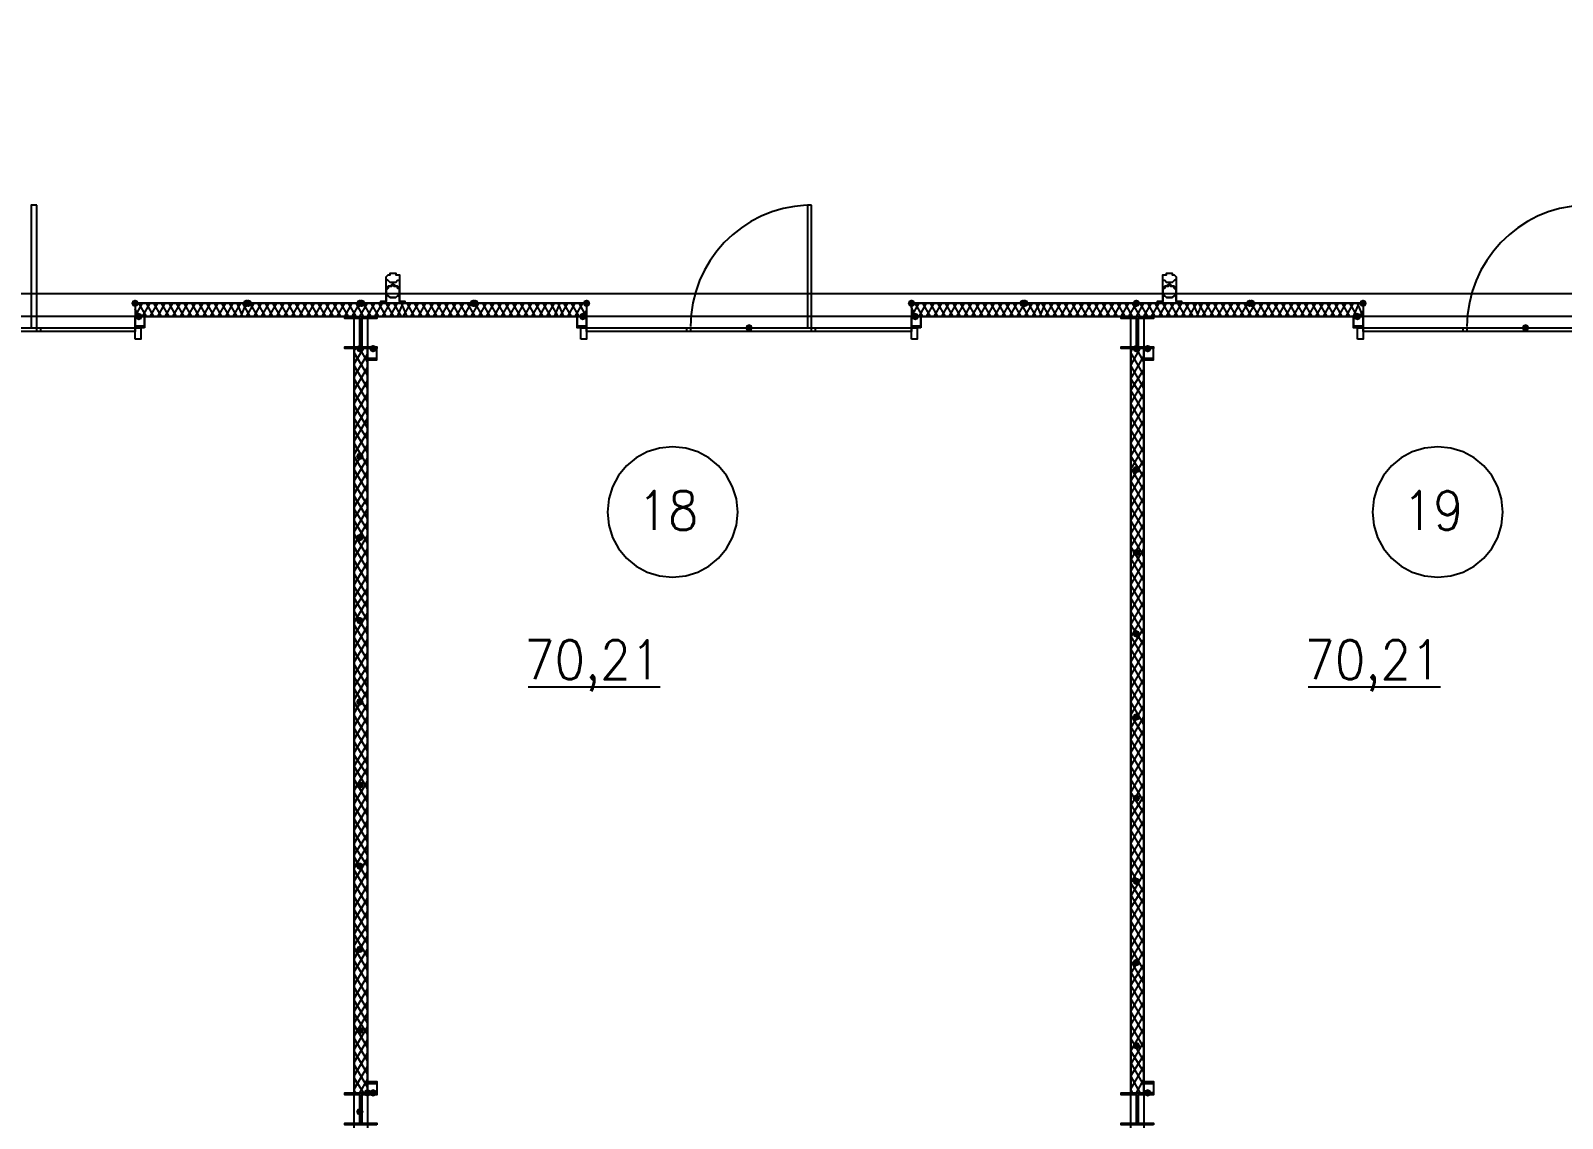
# Model space of a CAD drawing. Header units: millimetres. Extents: x 0 to 420, y 0 to 297.
# Drawn here: x 300.68 to 335, y 202.8 to 227.18 of the extents above; entities that cross this region are included whole.
import ezdxf

# ---------------------------------------------------------------- set-up
doc = ezdxf.new("R2010")
doc.units = ezdxf.units.MM
doc.layers.get('0').update_dxf_attribs({"linetype": 'CONTINUOUS'})
doc.styles.get("Standard").update_dxf_attribs({"font": 'STANDARD'})

msp = doc.modelspace()

# ---------------------------------------------------------------- hatches: boundary and pattern name
at = {"true_color": 0x0000fe}
for points in [[(303.106667, 221.064667), (303.081796, 221.004871), (303.022, 220.98), (302.962204, 221.004871), (302.937333, 221.064667), (302.962204, 221.124462), (303.022, 221.149333), (303.081796, 221.124463)], [(305.604333, 221.064667), (305.579462, 221.004871), (305.519667, 220.98), (305.459871, 221.004871), (305.435, 221.064667), (305.459871, 221.124462), (305.519667, 221.149333), (305.579462, 221.124463)], [(305.646667, 221.064667), (305.621796, 221.004871), (305.562, 220.98), (305.502204, 221.004871), (305.477333, 221.064667), (305.502204, 221.124462), (305.562, 221.149333), (305.621796, 221.124463)], [(308.144333, 221.064667), (308.119462, 221.004871), (308.059667, 220.98), (307.999871, 221.004871), (307.975, 221.064667), (307.999871, 221.124462), (308.059667, 221.149333), (308.119462, 221.124463)], [(308.144333, 221.064667), (308.119462, 221.004871), (308.059667, 220.98), (307.999871, 221.004871), (307.975, 221.064667), (307.999871, 221.124462), (308.059667, 221.149333), (308.119462, 221.124463)], [(308.186667, 221.064667), (308.161796, 221.004871), (308.102, 220.98), (308.042204, 221.004871), (308.017333, 221.064667), (308.042204, 221.124462), (308.102, 221.149333), (308.161796, 221.124463)], [(308.186667, 221.064667), (308.161796, 221.004871), (308.102, 220.98), (308.042204, 221.004871), (308.017333, 221.064667), (308.042204, 221.124462), (308.102, 221.149333), (308.161796, 221.124463)], [(310.684333, 221.064667), (310.659462, 221.004871), (310.599667, 220.98), (310.539871, 221.004871), (310.515, 221.064667), (310.539871, 221.124462), (310.599667, 221.149333), (310.659462, 221.124463)], [(310.726667, 221.064667), (310.701796, 221.004871), (310.642, 220.98), (310.582204, 221.004871), (310.557333, 221.064667), (310.582204, 221.124462), (310.642, 221.149333), (310.701796, 221.124463)], [(313.224333, 221.064667), (313.199462, 221.004871), (313.139667, 220.98), (313.079871, 221.004871), (313.055, 221.064667), (313.079871, 221.124462), (313.139667, 221.149333), (313.199462, 221.124463)], [(320.505667, 221.064667), (320.480796, 221.004871), (320.421, 220.98), (320.361204, 221.004871), (320.336333, 221.064667), (320.361204, 221.124462), (320.421, 221.149333), (320.480796, 221.124463)], [(323.003333, 221.064667), (322.978462, 221.004871), (322.918667, 220.98), (322.858871, 221.004871), (322.834, 221.064667), (322.858871, 221.124462), (322.918667, 221.149333), (322.978462, 221.124463)], [(323.045667, 221.064667), (323.020796, 221.004871), (322.961, 220.98), (322.901204, 221.004871), (322.876333, 221.064667), (322.901204, 221.124462), (322.961, 221.149333), (323.020796, 221.124463)], [(325.543333, 221.064667), (325.518462, 221.004871), (325.458667, 220.98), (325.398871, 221.004871), (325.374, 221.064667), (325.398871, 221.124462), (325.458667, 221.149333), (325.518462, 221.124463)], [(325.543333, 221.064667), (325.518462, 221.004871), (325.458667, 220.98), (325.398871, 221.004871), (325.374, 221.064667), (325.398871, 221.124462), (325.458667, 221.149333), (325.518462, 221.124463)], [(325.543333, 221.064667), (325.518462, 221.004871), (325.458667, 220.98), (325.398871, 221.004871), (325.374, 221.064667), (325.398871, 221.124462), (325.458667, 221.149333), (325.518462, 221.124463)], [(325.543333, 221.064667), (325.518462, 221.004871), (325.458667, 220.98), (325.398871, 221.004871), (325.374, 221.064667), (325.398871, 221.124462), (325.458667, 221.149333), (325.518462, 221.124463)], [(328.083333, 221.064667), (328.058463, 221.004871), (327.998667, 220.98), (327.938871, 221.004871), (327.914, 221.064667), (327.938871, 221.124462), (327.998667, 221.149333), (328.058462, 221.124463)], [(328.125667, 221.064667), (328.100796, 221.004871), (328.041, 220.98), (327.981204, 221.004871), (327.956333, 221.064667), (327.981204, 221.124462), (328.041, 221.149333), (328.100796, 221.124463)], [(330.623333, 221.064667), (330.598462, 221.004871), (330.538667, 220.98), (330.478871, 221.004871), (330.454, 221.064667), (330.478871, 221.124462), (330.538667, 221.149333), (330.598462, 221.124463)]]:
    msp.add_hatch(color=0, dxfattribs=at).paths.add_polyline_path(points, flags=0)
at = {"true_color": 0x000007}
h = msp.add_hatch(color=0, dxfattribs=at)
h.paths.add_polyline_path([(303.022, 221.064667), (308.059667, 221.064667)], flags=0)
h.paths.add_polyline_path([(308.059667, 221.064667), (303.022, 221.064667)], flags=0)
h = msp.add_hatch(color=0, dxfattribs=at)
h.paths.add_polyline_path([(308.102, 221.064667), (313.139667, 221.064667)], flags=0)
h.paths.add_polyline_path([(313.139667, 221.064667), (308.102, 221.064667)], flags=0)
h = msp.add_hatch(color=0, dxfattribs=at)
h.paths.add_polyline_path([(320.421, 221.064667), (325.458667, 221.064667)], flags=0)
h.paths.add_polyline_path([(325.458667, 221.064667), (320.421, 221.064667)], flags=0)
h = msp.add_hatch(color=0, dxfattribs=at)
h.paths.add_polyline_path([(325.458667, 221.064667), (330.538667, 221.064667)], flags=0)
h.paths.add_polyline_path([(330.538667, 221.064667), (325.458667, 221.064667)], flags=0)
for points in [[(303.191333, 220.768333), (303.166462, 220.708537), (303.106667, 220.683667), (303.046871, 220.708537), (303.022, 220.768333), (303.046871, 220.828129), (303.106667, 220.853), (303.166462, 220.828129)], [(313.139667, 220.768333), (313.114796, 220.708537), (313.055, 220.683667), (312.995204, 220.708537), (312.970333, 220.768333), (312.995204, 220.828129), (313.055, 220.853), (313.114796, 220.828129)], [(320.590333, 220.768333), (320.565462, 220.708537), (320.505667, 220.683667), (320.445871, 220.708537), (320.421, 220.768333), (320.445871, 220.828129), (320.505667, 220.853), (320.565462, 220.828129)], [(330.496333, 220.768333), (330.471462, 220.708537), (330.411667, 220.683667), (330.351871, 220.708537), (330.327, 220.768333), (330.351871, 220.828129), (330.411667, 220.853), (330.471462, 220.828129)], [(316.865, 220.514333), (316.840129, 220.454537), (316.780333, 220.429667), (316.720537, 220.454537), (316.695667, 220.514333), (316.720537, 220.574129), (316.780333, 220.599), (316.840129, 220.574129)], [(316.865, 220.514333), (316.840129, 220.454537), (316.780333, 220.429667), (316.720537, 220.454537), (316.695667, 220.514333), (316.720537, 220.574129), (316.780333, 220.599), (316.840129, 220.574129)], [(334.264, 220.514333), (334.239129, 220.454537), (334.179333, 220.429667), (334.119537, 220.454537), (334.094667, 220.514333), (334.119537, 220.574129), (334.179333, 220.599), (334.239129, 220.574129)], [(334.264, 220.514333), (334.239129, 220.454537), (334.179333, 220.429667), (334.119537, 220.454537), (334.094667, 220.514333), (334.119537, 220.574129), (334.179333, 220.599), (334.239129, 220.574129)], [(308.144333, 220.048667), (308.119462, 219.988871), (308.059667, 219.964), (307.999871, 219.988871), (307.975, 220.048667), (307.999871, 220.108462), (308.059667, 220.133333), (308.119462, 220.108463)], [(308.440667, 220.048667), (308.415796, 219.988871), (308.356, 219.964), (308.296204, 219.988871), (308.271333, 220.048667), (308.296204, 220.108462), (308.356, 220.133333), (308.415796, 220.108463)], [(325.543333, 220.048667), (325.518462, 219.988871), (325.458667, 219.964), (325.398871, 219.988871), (325.374, 220.048667), (325.398871, 220.108462), (325.458667, 220.133333), (325.518462, 220.108463)], [(325.797333, 220.048667), (325.772462, 219.988871), (325.712667, 219.964), (325.652871, 219.988871), (325.628, 220.048667), (325.652871, 220.108462), (325.712667, 220.133333), (325.772462, 220.108463)], [(308.144333, 217.635667), (308.119462, 217.575871), (308.059667, 217.551), (307.999871, 217.575871), (307.975, 217.635667), (307.999871, 217.695462), (308.059667, 217.720333), (308.119462, 217.695463)], [(325.543333, 217.339333), (325.518462, 217.279538), (325.458667, 217.254667), (325.398871, 217.279538), (325.374, 217.339333), (325.398871, 217.399129), (325.458667, 217.424), (325.518462, 217.399129)], [(308.144333, 215.815333), (308.119462, 215.755537), (308.059667, 215.730667), (307.999871, 215.755537), (307.975, 215.815333), (307.999871, 215.875129), (308.059667, 215.9), (308.119462, 215.875129)], [(325.543333, 215.476667), (325.518462, 215.416871), (325.458667, 215.392), (325.398871, 215.416871), (325.374, 215.476667), (325.398871, 215.536462), (325.458667, 215.561333), (325.518462, 215.536463)], [(308.144333, 213.952667), (308.119462, 213.892871), (308.059667, 213.868), (307.999871, 213.892871), (307.975, 213.952667), (307.999871, 214.012462), (308.059667, 214.037333), (308.119462, 214.012463)], [(325.543333, 213.656333), (325.518462, 213.596537), (325.458667, 213.571667), (325.398871, 213.596537), (325.374, 213.656333), (325.398871, 213.716129), (325.458667, 213.741), (325.518462, 213.716129)], [(308.144333, 212.132333), (308.119462, 212.072537), (308.059667, 212.047667), (307.999871, 212.072537), (307.975, 212.132333), (307.999871, 212.192129), (308.059667, 212.217), (308.119462, 212.192129)], [(325.543333, 211.793667), (325.518462, 211.733871), (325.458667, 211.709), (325.398871, 211.733871), (325.374, 211.793667), (325.398871, 211.853462), (325.458667, 211.878333), (325.518462, 211.853463)], [(308.144333, 210.269667), (308.119462, 210.209871), (308.059667, 210.185), (307.999871, 210.209871), (307.975, 210.269667), (307.999871, 210.329462), (308.059667, 210.354333), (308.119462, 210.329463)], [(325.543333, 209.973333), (325.518462, 209.913537), (325.458667, 209.888667), (325.398871, 209.913537), (325.374, 209.973333), (325.398871, 210.033129), (325.458667, 210.058), (325.518462, 210.033129)], [(308.144333, 208.449333), (308.119462, 208.389537), (308.059667, 208.364667), (307.999871, 208.389537), (307.975, 208.449333), (307.999871, 208.509129), (308.059667, 208.534), (308.119462, 208.509129)], [(325.543333, 208.110667), (325.518462, 208.050871), (325.458667, 208.026), (325.398871, 208.050871), (325.374, 208.110667), (325.398871, 208.170462), (325.458667, 208.195333), (325.518462, 208.170463)], [(308.144333, 206.586667), (308.119462, 206.526871), (308.059667, 206.502), (307.999871, 206.526871), (307.975, 206.586667), (307.999871, 206.646462), (308.059667, 206.671333), (308.119462, 206.646463)], [(325.543333, 206.290333), (325.518462, 206.230537), (325.458667, 206.205667), (325.398871, 206.230537), (325.374, 206.290333), (325.398871, 206.350129), (325.458667, 206.375), (325.518462, 206.350129)], [(308.144333, 204.766333), (308.119462, 204.706537), (308.059667, 204.681667), (307.999871, 204.706537), (307.975, 204.766333), (307.999871, 204.826129), (308.059667, 204.851), (308.119462, 204.826129)], [(325.543333, 204.427667), (325.518462, 204.367871), (325.458667, 204.343), (325.398871, 204.367871), (325.374, 204.427667), (325.398871, 204.487462), (325.458667, 204.512333), (325.518462, 204.487463)], [(308.313667, 203.369333), (308.288796, 203.309537), (308.229, 203.284667), (308.169204, 203.309537), (308.144333, 203.369333), (308.169204, 203.429129), (308.229, 203.454), (308.288796, 203.429129)], [(308.440667, 203.369333), (308.415796, 203.309537), (308.356, 203.284667), (308.296204, 203.309537), (308.271333, 203.369333), (308.296204, 203.429129), (308.356, 203.454), (308.415796, 203.429129)], [(325.797333, 203.369333), (325.772462, 203.309537), (325.712667, 203.284667), (325.652871, 203.309537), (325.628, 203.369333), (325.652871, 203.429129), (325.712667, 203.454), (325.772462, 203.429129)], [(308.144333, 202.946), (308.119462, 202.886204), (308.059667, 202.861333), (307.999871, 202.886204), (307.975, 202.946), (307.999871, 203.005796), (308.059667, 203.030667), (308.119462, 203.005796)]]:
    msp.add_hatch(color=0, dxfattribs=at).paths.add_polyline_path(points, flags=0)

# ---------------------------------------------------------------- linework, layer by layer
at = {"color": 0, "true_color": 0x000007}
for points in [[(116.416667, 229.912333), (377.994333, 229.912333), (377.994333, 221.276333), (116.416667, 221.276333)], [(300.820667, 223.266), (300.693667, 223.266), (300.693667, 220.514333), (300.820667, 220.514333)], [(318.177333, 223.266), (318.092667, 223.266), (318.092667, 220.514333), (318.177333, 220.514333)], [(308.652333, 221.615), (308.652333, 221.657333), (308.694667, 221.699667), (308.737, 221.699667), (308.737, 221.742), (308.779333, 221.742), (308.821667, 221.742), (308.864, 221.742), (308.864, 221.699667), (308.906333, 221.699667), (308.948667, 221.699667), (308.948667, 221.657333), (308.948667, 221.615), (308.948667, 221.572667), (308.906333, 221.572667), (308.864, 221.530333), (308.821667, 221.530333), (308.779333, 221.530333), (308.737, 221.530333), (308.694667, 221.572667)], [(326.051333, 221.615), (326.051333, 221.657333), (326.051333, 221.699667), (326.093667, 221.699667), (326.136, 221.699667), (326.136, 221.742), (326.178333, 221.742), (326.220667, 221.742), (326.263, 221.742), (326.263, 221.699667), (326.305333, 221.699667), (326.347667, 221.657333), (326.347667, 221.615), (326.305333, 221.572667), (326.263, 221.530333), (326.220667, 221.530333), (326.178333, 221.530333), (326.136, 221.530333), (326.093667, 221.572667), (326.051333, 221.572667)], [(308.525333, 221.107), (308.652333, 221.107), (308.652333, 221.318667), (308.652333, 221.361), (308.652333, 221.403333), (308.694667, 221.403333), (308.694667, 221.445667), (308.737, 221.445667), (308.779333, 221.488), (308.821667, 221.488), (308.864, 221.445667), (308.906333, 221.445667), (308.906333, 221.403333), (308.948667, 221.403333), (308.948667, 221.361), (308.948667, 221.318667), (308.948667, 221.107), (309.075667, 221.107), (308.948667, 221.107), (308.948667, 221.318667), (308.948667, 221.361), (308.948667, 221.403333), (308.906333, 221.403333), (308.906333, 221.445667), (308.864, 221.445667), (308.821667, 221.445667), (308.821667, 221.488), (308.779333, 221.488), (308.779333, 221.445667), (308.737, 221.445667), (308.694667, 221.445667), (308.694667, 221.403333), (308.652333, 221.361), (308.652333, 221.318667), (308.652333, 221.107), (308.525333, 221.107), (308.652333, 221.107), (308.652333, 221.318667), (308.652333, 221.361), (308.652333, 221.403333), (308.694667, 221.403333), (308.694667, 221.445667), (308.737, 221.445667), (308.779333, 221.488), (308.821667, 221.488), (308.864, 221.445667), (308.906333, 221.445667), (308.906333, 221.403333), (308.948667, 221.403333), (308.948667, 221.361), (308.948667, 221.318667), (308.948667, 221.107), (309.075667, 221.107), (308.948667, 221.107), (308.948667, 221.318667), (308.948667, 221.361), (308.948667, 221.403333), (308.906333, 221.403333), (308.906333, 221.445667), (308.864, 221.445667), (308.821667, 221.445667), (308.821667, 221.488), (308.779333, 221.488), (308.779333, 221.445667), (308.737, 221.445667), (308.694667, 221.445667), (308.694667, 221.403333), (308.652333, 221.361), (308.652333, 221.318667), (308.652333, 221.107), (308.525333, 221.107), (308.652333, 221.107), (308.652333, 221.318667), (308.652333, 221.361), (308.694667, 221.403333), (308.694667, 221.445667), (308.737, 221.445667), (308.779333, 221.445667), (308.779333, 221.488), (308.821667, 221.488), (308.821667, 221.445667), (308.864, 221.445667), (308.906333, 221.445667), (308.906333, 221.403333), (308.948667, 221.403333), (308.948667, 221.361), (308.948667, 221.318667), (308.948667, 221.107), (309.075667, 221.107), (308.948667, 221.107), (308.948667, 221.318667), (308.948667, 221.361), (308.948667, 221.403333), (308.906333, 221.403333), (308.906333, 221.445667), (308.864, 221.445667), (308.821667, 221.488), (308.779333, 221.488), (308.737, 221.445667), (308.694667, 221.445667), (308.694667, 221.403333), (308.652333, 221.403333), (308.652333, 221.361), (308.652333, 221.318667), (308.652333, 221.107)], [(308.652333, 221.318667), (308.652333, 221.276333), (308.694667, 221.234), (308.737, 221.191667), (308.779333, 221.191667), (308.821667, 221.191667), (308.864, 221.191667), (308.906333, 221.234), (308.948667, 221.234), (308.948667, 221.276333), (308.948667, 221.318667), (308.948667, 221.361), (308.948667, 221.403333), (308.906333, 221.403333), (308.906333, 221.445667), (308.864, 221.445667), (308.821667, 221.445667), (308.821667, 221.488), (308.779333, 221.488), (308.779333, 221.445667), (308.737, 221.445667), (308.694667, 221.445667), (308.694667, 221.403333), (308.652333, 221.361), (308.652333, 221.318667), (308.652333, 221.361), (308.694667, 221.403333), (308.694667, 221.445667), (308.737, 221.445667), (308.779333, 221.445667), (308.779333, 221.488), (308.821667, 221.488), (308.821667, 221.445667), (308.864, 221.445667), (308.906333, 221.445667), (308.906333, 221.403333), (308.948667, 221.403333), (308.948667, 221.361), (308.948667, 221.318667), (308.948667, 221.276333), (308.948667, 221.234), (308.906333, 221.234), (308.864, 221.191667), (308.821667, 221.191667), (308.779333, 221.191667), (308.737, 221.191667), (308.694667, 221.234), (308.652333, 221.276333)], [(308.948667, 221.318667), (308.948667, 221.276333), (308.948667, 221.234), (308.906333, 221.234), (308.864, 221.191667), (308.821667, 221.191667), (308.779333, 221.191667), (308.737, 221.191667), (308.694667, 221.234), (308.652333, 221.276333), (308.652333, 221.318667), (308.652333, 221.361), (308.694667, 221.403333), (308.694667, 221.445667), (308.737, 221.445667), (308.779333, 221.445667), (308.779333, 221.488), (308.821667, 221.488), (308.821667, 221.445667), (308.864, 221.445667), (308.906333, 221.445667), (308.906333, 221.403333), (308.948667, 221.403333), (308.948667, 221.361)], [(325.924333, 221.107), (326.051333, 221.107), (326.051333, 221.318667), (326.051333, 221.361), (326.051333, 221.403333), (326.093667, 221.403333), (326.093667, 221.445667), (326.136, 221.445667), (326.178333, 221.488), (326.220667, 221.488), (326.263, 221.445667), (326.305333, 221.445667), (326.305333, 221.403333), (326.347667, 221.403333), (326.347667, 221.361), (326.347667, 221.318667), (326.347667, 221.107), (326.474667, 221.107), (326.347667, 221.107), (326.347667, 221.318667), (326.347667, 221.361), (326.305333, 221.403333), (326.305333, 221.445667), (326.263, 221.445667), (326.220667, 221.445667), (326.220667, 221.488), (326.178333, 221.488), (326.178333, 221.445667), (326.136, 221.445667), (326.093667, 221.445667), (326.093667, 221.403333), (326.051333, 221.403333), (326.051333, 221.361), (326.051333, 221.318667), (326.051333, 221.107), (325.924333, 221.107), (326.051333, 221.107), (326.051333, 221.318667), (326.051333, 221.361), (326.051333, 221.403333), (326.093667, 221.403333), (326.093667, 221.445667), (326.136, 221.445667), (326.178333, 221.488), (326.220667, 221.488), (326.263, 221.445667), (326.305333, 221.445667), (326.305333, 221.403333), (326.347667, 221.403333), (326.347667, 221.361), (326.347667, 221.318667), (326.347667, 221.107), (326.474667, 221.107), (326.347667, 221.107), (326.347667, 221.318667), (326.347667, 221.361), (326.305333, 221.403333), (326.305333, 221.445667), (326.263, 221.445667), (326.220667, 221.445667), (326.220667, 221.488), (326.178333, 221.488), (326.178333, 221.445667), (326.136, 221.445667), (326.093667, 221.445667), (326.093667, 221.403333), (326.051333, 221.403333), (326.051333, 221.361), (326.051333, 221.318667), (326.051333, 221.107), (325.924333, 221.107), (326.051333, 221.107), (326.051333, 221.318667), (326.051333, 221.361), (326.051333, 221.403333), (326.093667, 221.403333), (326.093667, 221.445667), (326.136, 221.445667), (326.178333, 221.445667), (326.178333, 221.488), (326.220667, 221.488), (326.220667, 221.445667), (326.263, 221.445667), (326.305333, 221.445667), (326.305333, 221.403333), (326.347667, 221.361), (326.347667, 221.318667), (326.347667, 221.107), (326.474667, 221.107), (326.347667, 221.107), (326.347667, 221.318667), (326.347667, 221.361), (326.347667, 221.403333), (326.305333, 221.403333), (326.305333, 221.445667), (326.263, 221.445667), (326.220667, 221.488), (326.178333, 221.488), (326.136, 221.445667), (326.093667, 221.445667), (326.093667, 221.403333), (326.051333, 221.403333), (326.051333, 221.361), (326.051333, 221.318667), (326.051333, 221.107)], [(326.051333, 221.318667), (326.051333, 221.276333), (326.051333, 221.234), (326.093667, 221.234), (326.136, 221.191667), (326.178333, 221.191667), (326.220667, 221.191667), (326.263, 221.191667), (326.305333, 221.234), (326.347667, 221.276333), (326.347667, 221.318667), (326.347667, 221.361), (326.305333, 221.403333), (326.305333, 221.445667), (326.263, 221.445667), (326.220667, 221.445667), (326.220667, 221.488), (326.178333, 221.488), (326.178333, 221.445667), (326.136, 221.445667), (326.093667, 221.445667), (326.093667, 221.403333), (326.051333, 221.403333), (326.051333, 221.361), (326.051333, 221.318667), (326.051333, 221.361), (326.051333, 221.403333), (326.093667, 221.403333), (326.093667, 221.445667), (326.136, 221.445667), (326.178333, 221.445667), (326.178333, 221.488), (326.220667, 221.488), (326.220667, 221.445667), (326.263, 221.445667), (326.305333, 221.445667), (326.305333, 221.403333), (326.347667, 221.361), (326.347667, 221.318667), (326.347667, 221.276333), (326.305333, 221.234), (326.263, 221.191667), (326.220667, 221.191667), (326.178333, 221.191667), (326.136, 221.191667), (326.093667, 221.234), (326.051333, 221.234), (326.051333, 221.276333)], [(326.347667, 221.318667), (326.347667, 221.276333), (326.305333, 221.234), (326.263, 221.191667), (326.220667, 221.191667), (326.178333, 221.191667), (326.136, 221.191667), (326.093667, 221.234), (326.051333, 221.234), (326.051333, 221.276333), (326.051333, 221.318667), (326.051333, 221.361), (326.051333, 221.403333), (326.093667, 221.403333), (326.093667, 221.445667), (326.136, 221.445667), (326.178333, 221.445667), (326.178333, 221.488), (326.220667, 221.488), (326.220667, 221.445667), (326.263, 221.445667), (326.305333, 221.445667), (326.305333, 221.403333), (326.347667, 221.361)], [(104.309333, 103.589667), (390.101667, 103.589667), (390.101667, 221.276333), (104.309333, 221.276333)], [(303.022, 221.064667), (308.059667, 221.064667)], [(308.059667, 221.064667), (303.022, 221.064667)], [(303.022, 221.064667), (308.059667, 221.064667)], [(303.022, 221.064667), (308.059667, 221.064667)], [(308.102, 221.064667), (313.139667, 221.064667)], [(313.139667, 221.064667), (308.102, 221.064667)], [(313.139667, 221.064667), (308.102, 221.064667)], [(313.139667, 221.064667), (308.102, 221.064667)], [(320.421, 221.064667), (325.458667, 221.064667)], [(325.458667, 221.064667), (320.421, 221.064667)], [(320.421, 221.064667), (325.458667, 221.064667)], [(320.421, 221.064667), (325.458667, 221.064667)], [(325.458667, 221.064667), (330.538667, 221.064667)], [(330.538667, 221.064667), (325.458667, 221.064667)], [(330.538667, 221.064667), (325.458667, 221.064667)], [(330.538667, 221.064667), (325.458667, 221.064667)], [(290.83, 186.266667), (307.932667, 186.266667), (307.932667, 220.768333), (290.83, 220.768333)], [(303.233667, 220.514333), (303.022, 220.514333), (303.022, 220.768333), (303.233667, 220.768333)], [(303.233667, 220.556667), (303.233667, 220.768333), (303.022, 220.768333), (303.022, 220.556667)], [(308.440667, 220.048667), (307.721, 220.048667), (307.721, 220.091), (308.059667, 220.091), (308.059667, 220.726), (307.721, 220.726), (307.721, 220.768333), (308.440667, 220.768333), (308.440667, 220.726), (308.102, 220.726), (308.102, 220.091), (308.440667, 220.091)], [(308.229, 186.266667), (325.331667, 186.266667), (325.331667, 220.768333), (308.229, 220.768333)], [(313.139667, 220.514333), (312.928, 220.514333), (312.928, 220.768333), (313.139667, 220.768333)], [(313.139667, 220.556667), (313.139667, 220.768333), (312.928, 220.768333), (312.928, 220.556667)], [(320.632667, 220.514333), (320.421, 220.514333), (320.421, 220.768333), (320.632667, 220.768333)], [(320.632667, 220.556667), (320.632667, 220.768333), (320.421, 220.768333), (320.421, 220.556667)], [(325.839667, 220.048667), (325.12, 220.048667), (325.12, 220.091), (325.458667, 220.091), (325.458667, 220.726), (325.12, 220.726), (325.12, 220.768333), (325.839667, 220.768333), (325.839667, 220.726), (325.501, 220.726), (325.501, 220.091), (325.839667, 220.091)], [(342.730667, 186.266667), (342.730667, 220.768333), (325.628, 220.768333), (325.628, 186.266667)], [(330.538667, 220.514333), (330.327, 220.514333), (330.327, 220.768333), (330.538667, 220.768333)], [(330.538667, 220.556667), (330.538667, 220.768333), (330.327, 220.768333), (330.327, 220.556667)], [(295.740667, 220.514333), (303.022, 220.514333), (303.022, 220.429667), (295.740667, 220.429667)], [(300.820667, 220.514333), (300.905333, 220.514333), (300.905333, 220.429667), (300.820667, 220.429667)], [(303.022, 220.260333), (303.022, 220.514333), (303.149, 220.514333), (303.149, 220.260333)], [(313.012667, 220.260333), (313.012667, 220.514333), (313.139667, 220.514333), (313.139667, 220.260333)], [(313.139667, 220.514333), (320.421, 220.514333), (320.421, 220.429667), (313.139667, 220.429667)], [(315.383333, 220.514333), (315.468, 220.514333), (315.468, 220.429667), (315.383333, 220.429667)], [(318.177333, 220.514333), (318.262, 220.514333), (318.262, 220.429667), (318.177333, 220.429667)], [(320.421, 220.260333), (320.421, 220.514333), (320.548, 220.514333), (320.548, 220.260333)], [(330.411667, 220.260333), (330.411667, 220.514333), (330.538667, 220.514333), (330.538667, 220.260333)], [(330.538667, 220.514333), (337.777667, 220.514333), (337.777667, 220.429667), (330.538667, 220.429667)], [(332.782333, 220.514333), (332.867, 220.514333), (332.867, 220.429667), (332.782333, 220.429667)], [(308.229, 203.369333), (308.229, 220.048667), (307.932667, 220.048667), (307.932667, 203.369333)], [(308.440667, 220.048667), (308.229, 220.048667), (308.229, 219.837), (308.440667, 219.837), (308.440667, 220.048667), (308.229, 220.048667), (308.229, 219.794667), (308.440667, 219.794667)], [(325.628, 203.369333), (325.628, 220.048667), (325.331667, 220.048667), (325.331667, 203.369333)], [(325.839667, 220.048667), (325.628, 220.048667), (325.628, 219.837), (325.839667, 219.837), (325.839667, 220.048667), (325.628, 220.048667), (325.628, 219.794667), (325.839667, 219.794667)], [(308.440667, 203.369333), (308.229, 203.369333), (308.229, 203.581), (308.440667, 203.581), (308.440667, 203.369333), (308.229, 203.369333), (308.229, 203.623333), (308.440667, 203.623333)], [(325.839667, 203.369333), (325.628, 203.369333), (325.628, 203.581), (325.839667, 203.581), (325.839667, 203.369333), (325.628, 203.369333), (325.628, 203.623333), (325.839667, 203.623333)], [(308.440667, 202.649667), (307.721, 202.649667), (307.721, 202.692), (308.059667, 202.692), (308.059667, 203.327), (307.721, 203.327), (307.721, 203.369333), (308.440667, 203.369333), (308.440667, 203.327), (308.102, 203.327), (308.102, 202.692), (308.440667, 202.692)], [(325.839667, 202.649667), (325.12, 202.649667), (325.12, 202.692), (325.458667, 202.692), (325.458667, 203.327), (325.12, 203.327), (325.12, 203.369333), (325.839667, 203.369333), (325.839667, 203.327), (325.501, 203.327), (325.501, 202.692), (325.839667, 202.692)]]:
    msp.add_lwpolyline(points, close=True, dxfattribs=at)
for points in [[(318.07001, 223.262977), (317.801484, 223.237163), (317.541402, 223.186219), (317.290983, 223.111416), (317.05144, 223.014024), (316.823991, 222.895314), (316.609852, 222.756555), (316.410238, 222.599018), (316.226367, 222.423973), (316.059453, 222.23269), (315.910713, 222.026438), (315.781364, 221.806489), (315.672621, 221.574112), (315.5857, 221.330577), (315.521818, 221.077154), (315.482191, 220.815115), (315.468034, 220.545728)], [(335.46901, 223.262977), (335.200484, 223.237163), (334.940402, 223.186219), (334.689983, 223.111416), (334.45044, 223.014024), (334.222991, 222.895314), (334.008852, 222.756555), (333.809238, 222.599018), (333.625367, 222.423973), (333.458453, 222.23269), (333.309713, 222.026438), (333.180364, 221.806489), (333.071621, 221.574112), (332.9847, 221.330577), (332.920818, 221.077154), (332.881191, 220.815115), (332.867034, 220.545728)], [(308.652333, 221.318667), (308.652333, 221.615)], [(308.948667, 221.615), (308.948667, 221.318667)], [(326.051333, 221.318667), (326.051333, 221.615)], [(326.347667, 221.615), (326.347667, 221.318667)], [(303.022, 221.064667), (308.059667, 221.064667), (303.022, 221.064667), (308.059667, 221.064667)], [(303.022, 221.022333), (303.022, 221.064667)], [(303.022, 220.768333), (303.191333, 221.064667)], [(303.022, 221.064667), (303.022, 220.768333)], [(303.022, 221.064667), (303.022, 220.768333)], [(313.139667, 221.064667), (303.022, 221.064667)], [(303.276, 220.768333), (303.106667, 221.064667)], [(303.191333, 220.768333), (303.360667, 221.064667)], [(303.445333, 220.768333), (303.276, 221.064667)], [(303.360667, 220.768333), (303.53, 221.064667)], [(303.614667, 220.768333), (303.445333, 221.064667)], [(303.53, 220.768333), (303.699333, 221.064667)], [(303.784, 220.768333), (303.614667, 221.064667)], [(303.699333, 220.768333), (303.868667, 221.064667)], [(303.953333, 220.768333), (303.784, 221.064667)], [(303.868667, 220.768333), (304.038, 221.064667)], [(304.122667, 220.768333), (303.953333, 221.064667)], [(304.038, 220.768333), (304.207333, 221.064667)], [(304.292, 220.768333), (304.122667, 221.064667)], [(304.207333, 220.768333), (304.376667, 221.064667)], [(304.461333, 220.768333), (304.292, 221.064667)], [(304.376667, 220.768333), (304.546, 221.064667)], [(304.630667, 220.768333), (304.461333, 221.064667)], [(304.546, 220.768333), (304.715333, 221.064667)], [(304.8, 220.768333), (304.630667, 221.064667)], [(304.715333, 220.768333), (304.884667, 221.064667)], [(304.969333, 220.768333), (304.8, 221.064667)], [(304.884667, 220.768333), (305.054, 221.064667)], [(305.138667, 220.768333), (304.969333, 221.064667)], [(305.054, 220.768333), (305.223333, 221.064667)], [(305.308, 220.768333), (305.138667, 221.064667)], [(305.223333, 220.768333), (305.392667, 221.064667)], [(305.435, 220.768333), (305.308, 221.064667)], [(305.392667, 220.768333), (305.519667, 221.064667)], [(305.604333, 220.768333), (305.435, 221.064667)], [(305.519667, 220.768333), (305.689, 221.064667)], [(305.773667, 220.768333), (305.604333, 221.064667)], [(305.689, 220.768333), (305.858333, 221.064667)], [(305.943, 220.768333), (305.773667, 221.064667)], [(305.858333, 220.768333), (306.027667, 221.064667)], [(306.112333, 220.768333), (305.943, 221.064667)], [(306.027667, 220.768333), (306.197, 221.064667)], [(306.281667, 220.768333), (306.112333, 221.064667)], [(306.197, 220.768333), (306.366333, 221.064667)], [(306.451, 220.768333), (306.281667, 221.064667)], [(306.366333, 220.768333), (306.535667, 221.064667)], [(306.620333, 220.768333), (306.451, 221.064667)], [(306.535667, 220.768333), (306.705, 221.064667)], [(306.789667, 220.768333), (306.620333, 221.064667)], [(306.705, 220.768333), (306.874333, 221.064667)], [(306.959, 220.768333), (306.789667, 221.064667)], [(306.874333, 220.768333), (307.043667, 221.064667)], [(307.128333, 220.768333), (306.959, 221.064667)], [(307.043667, 220.768333), (307.213, 221.064667)], [(307.297667, 220.768333), (307.128333, 221.064667)], [(307.213, 220.768333), (307.382333, 221.064667)], [(307.467, 220.768333), (307.297667, 221.064667)], [(307.382333, 220.768333), (307.551667, 221.064667)], [(307.636333, 220.768333), (307.467, 221.064667)], [(307.551667, 220.768333), (307.721, 221.064667)], [(307.805667, 220.768333), (307.636333, 221.064667)], [(307.721, 220.768333), (307.890333, 221.064667)], [(307.975, 220.768333), (307.805667, 221.064667)], [(307.890333, 220.768333), (308.059667, 221.064667)], [(308.144333, 220.768333), (307.975, 221.064667)], [(308.059667, 220.768333), (308.229, 221.064667)], [(313.139667, 221.064667), (308.102, 221.064667), (313.139667, 221.064667), (308.102, 221.064667)], [(308.313667, 220.768333), (308.144333, 221.064667)], [(308.229, 220.768333), (308.398333, 221.064667)], [(308.483, 220.768333), (308.313667, 221.064667)], [(308.398333, 220.768333), (308.567667, 221.064667)], [(308.652333, 220.768333), (308.483, 221.064667)], [(308.567667, 220.768333), (308.737, 221.064667)], [(308.821667, 220.768333), (308.652333, 221.064667)], [(308.737, 220.768333), (308.906333, 221.064667)], [(308.991, 220.768333), (308.821667, 221.064667)], [(308.906333, 220.768333), (309.033333, 221.064667)], [(309.118, 220.768333), (308.991, 221.064667)], [(309.033333, 220.768333), (309.202667, 221.064667)], [(309.287333, 220.768333), (309.118, 221.064667)], [(309.202667, 220.768333), (309.372, 221.064667)], [(309.456667, 220.768333), (309.287333, 221.064667)], [(309.372, 220.768333), (309.541333, 221.064667)], [(309.626, 220.768333), (309.456667, 221.064667)], [(309.541333, 220.768333), (309.710667, 221.064667)], [(309.795333, 220.768333), (309.626, 221.064667)], [(309.710667, 220.768333), (309.88, 221.064667)], [(309.964667, 220.768333), (309.795333, 221.064667)], [(309.88, 220.768333), (310.049333, 221.064667)], [(310.134, 220.768333), (309.964667, 221.064667)], [(310.049333, 220.768333), (310.218667, 221.064667)], [(310.303333, 220.768333), (310.134, 221.064667)], [(310.218667, 220.768333), (310.388, 221.064667)], [(310.472667, 220.768333), (310.303333, 221.064667)], [(310.388, 220.768333), (310.557333, 221.064667)], [(310.642, 220.768333), (310.472667, 221.064667)], [(310.557333, 220.768333), (310.726667, 221.064667)], [(310.811333, 220.768333), (310.642, 221.064667)], [(310.726667, 220.768333), (310.896, 221.064667)], [(310.980667, 220.768333), (310.811333, 221.064667)], [(310.896, 220.768333), (311.065333, 221.064667)], [(311.15, 220.768333), (310.980667, 221.064667)], [(311.065333, 220.768333), (311.234667, 221.064667)], [(311.319333, 220.768333), (311.15, 221.064667)], [(311.234667, 220.768333), (311.404, 221.064667)], [(311.488667, 220.768333), (311.319333, 221.064667)], [(311.404, 220.768333), (311.573333, 221.064667)], [(311.658, 220.768333), (311.488667, 221.064667)], [(311.573333, 220.768333), (311.742667, 221.064667)], [(311.827333, 220.768333), (311.658, 221.064667)], [(311.742667, 220.768333), (311.912, 221.064667)], [(311.996667, 220.768333), (311.827333, 221.064667)], [(311.912, 220.768333), (312.081333, 221.064667)], [(312.166, 220.768333), (311.996667, 221.064667)], [(312.081333, 220.768333), (312.250667, 221.064667)], [(312.335333, 220.768333), (312.166, 221.064667)], [(312.250667, 220.768333), (312.42, 221.064667)], [(312.504667, 220.768333), (312.335333, 221.064667)], [(312.42, 220.768333), (312.547, 221.064667)], [(312.631667, 220.768333), (312.504667, 221.064667)], [(312.547, 220.768333), (312.716333, 221.064667)], [(312.801, 220.768333), (312.631667, 221.064667)], [(312.716333, 220.768333), (312.885667, 221.064667)], [(312.970333, 220.768333), (312.801, 221.064667)], [(312.885667, 220.768333), (313.055, 221.064667)], [(313.139667, 220.768333), (312.970333, 221.064667)], [(313.139667, 221.064667), (313.139667, 220.768333)], [(313.139667, 221.064667), (313.139667, 220.768333)], [(320.421, 221.064667), (325.458667, 221.064667), (320.421, 221.064667), (325.458667, 221.064667)], [(320.421, 220.98), (320.421, 221.064667)], [(320.421, 220.768333), (320.590333, 221.064667)], [(320.421, 221.064667), (320.421, 220.768333)], [(320.421, 221.064667), (320.421, 220.768333)], [(330.538667, 221.064667), (320.421, 221.064667)], [(320.675, 220.768333), (320.505667, 221.064667)], [(320.590333, 220.768333), (320.759667, 221.064667)], [(320.844333, 220.768333), (320.675, 221.064667)], [(320.759667, 220.768333), (320.929, 221.064667)], [(321.013667, 220.768333), (320.844333, 221.064667)], [(320.929, 220.768333), (321.098333, 221.064667)], [(321.183, 220.768333), (321.013667, 221.064667)], [(321.098333, 220.768333), (321.267667, 221.064667)], [(321.352333, 220.768333), (321.183, 221.064667)], [(321.267667, 220.768333), (321.437, 221.064667)], [(321.521667, 220.768333), (321.352333, 221.064667)], [(321.437, 220.768333), (321.606333, 221.064667)], [(321.691, 220.768333), (321.521667, 221.064667)], [(321.606333, 220.768333), (321.775667, 221.064667)], [(321.860333, 220.768333), (321.691, 221.064667)], [(321.775667, 220.768333), (321.945, 221.064667)], [(322.029667, 220.768333), (321.860333, 221.064667)], [(321.945, 220.768333), (322.114333, 221.064667)], [(322.199, 220.768333), (322.029667, 221.064667)], [(322.114333, 220.768333), (322.283667, 221.064667)], [(322.368333, 220.768333), (322.199, 221.064667)], [(322.283667, 220.768333), (322.453, 221.064667)], [(322.537667, 220.768333), (322.368333, 221.064667)], [(322.453, 220.768333), (322.622333, 221.064667)], [(322.707, 220.768333), (322.537667, 221.064667)], [(322.622333, 220.768333), (322.791667, 221.064667)], [(322.876333, 220.768333), (322.707, 221.064667)], [(322.791667, 220.768333), (322.961, 221.064667)], [(323.045667, 220.768333), (322.876333, 221.064667)], [(322.961, 220.768333), (323.130333, 221.064667)], [(323.215, 220.768333), (323.045667, 221.064667)], [(323.130333, 220.768333), (323.299667, 221.064667)], [(323.342, 220.768333), (323.215, 221.064667)], [(323.299667, 220.768333), (323.426667, 221.064667)], [(323.511333, 220.768333), (323.342, 221.064667)], [(323.426667, 220.768333), (323.596, 221.064667)], [(323.680667, 220.768333), (323.511333, 221.064667)], [(323.596, 220.768333), (323.765333, 221.064667)], [(323.85, 220.768333), (323.680667, 221.064667)], [(323.765333, 220.768333), (323.934667, 221.064667)], [(324.019333, 220.768333), (323.85, 221.064667)], [(323.934667, 220.768333), (324.104, 221.064667)], [(324.188667, 220.768333), (324.019333, 221.064667)], [(324.104, 220.768333), (324.273333, 221.064667)], [(324.358, 220.768333), (324.188667, 221.064667)], [(324.273333, 220.768333), (324.442667, 221.064667)], [(324.527333, 220.768333), (324.358, 221.064667)], [(324.442667, 220.768333), (324.612, 221.064667)], [(324.696667, 220.768333), (324.527333, 221.064667)], [(324.612, 220.768333), (324.781333, 221.064667)], [(324.866, 220.768333), (324.696667, 221.064667)], [(324.781333, 220.768333), (324.950667, 221.064667)], [(325.035333, 220.768333), (324.866, 221.064667)], [(324.950667, 220.768333), (325.12, 221.064667)], [(325.204667, 220.768333), (325.035333, 221.064667)], [(325.12, 220.768333), (325.289333, 221.064667)], [(325.374, 220.768333), (325.204667, 221.064667)], [(325.289333, 220.768333), (325.458667, 221.064667)], [(325.543333, 220.768333), (325.374, 221.064667)], [(330.538667, 221.064667), (325.458667, 221.064667), (330.538667, 221.064667), (325.458667, 221.064667)], [(325.458667, 220.768333), (325.628, 221.064667)], [(325.712667, 220.768333), (325.543333, 221.064667)], [(325.628, 220.768333), (325.797333, 221.064667)], [(325.882, 220.768333), (325.712667, 221.064667)], [(325.797333, 220.768333), (325.966667, 221.064667)], [(326.051333, 220.768333), (325.882, 221.064667)], [(325.966667, 220.768333), (326.136, 221.064667)], [(326.220667, 220.768333), (326.051333, 221.064667)], [(326.136, 220.768333), (326.305333, 221.064667)], [(326.39, 220.768333), (326.220667, 221.064667)], [(326.305333, 220.768333), (326.474667, 221.064667)], [(326.559333, 220.768333), (326.39, 221.064667)], [(326.474667, 220.768333), (326.644, 221.064667)], [(326.728667, 220.768333), (326.559333, 221.064667)], [(326.644, 220.768333), (326.813333, 221.064667)], [(326.855667, 220.768333), (326.728667, 221.064667)], [(326.813333, 220.768333), (326.940333, 221.064667)], [(327.025, 220.768333), (326.855667, 221.064667)], [(326.940333, 220.768333), (327.109667, 221.064667)], [(327.194333, 220.768333), (327.025, 221.064667)], [(327.109667, 220.768333), (327.279, 221.064667)], [(327.363667, 220.768333), (327.194333, 221.064667)], [(327.279, 220.768333), (327.448333, 221.064667)], [(327.533, 220.768333), (327.363667, 221.064667)], [(327.448333, 220.768333), (327.617667, 221.064667)], [(327.702333, 220.768333), (327.533, 221.064667)], [(327.617667, 220.768333), (327.787, 221.064667)], [(327.871667, 220.768333), (327.702333, 221.064667)], [(327.787, 220.768333), (327.956333, 221.064667)], [(328.041, 220.768333), (327.871667, 221.064667)], [(327.956333, 220.768333), (328.125667, 221.064667)], [(328.210333, 220.768333), (328.041, 221.064667)], [(328.125667, 220.768333), (328.295, 221.064667)], [(328.379667, 220.768333), (328.210333, 221.064667)], [(328.295, 220.768333), (328.464333, 221.064667)], [(328.549, 220.768333), (328.379667, 221.064667)], [(328.464333, 220.768333), (328.633667, 221.064667)], [(328.718333, 220.768333), (328.549, 221.064667)], [(328.633667, 220.768333), (328.803, 221.064667)], [(328.887667, 220.768333), (328.718333, 221.064667)], [(328.803, 220.768333), (328.972333, 221.064667)], [(329.057, 220.768333), (328.887667, 221.064667)], [(328.972333, 220.768333), (329.141667, 221.064667)], [(329.226333, 220.768333), (329.057, 221.064667)], [(329.141667, 220.768333), (329.311, 221.064667)], [(329.395667, 220.768333), (329.226333, 221.064667)], [(329.311, 220.768333), (329.480333, 221.064667)], [(329.565, 220.768333), (329.395667, 221.064667)], [(329.480333, 220.768333), (329.649667, 221.064667)], [(329.734333, 220.768333), (329.565, 221.064667)], [(329.649667, 220.768333), (329.819, 221.064667)], [(329.903667, 220.768333), (329.734333, 221.064667)], [(329.819, 220.768333), (329.988333, 221.064667)], [(330.073, 220.768333), (329.903667, 221.064667)], [(329.988333, 220.768333), (330.157667, 221.064667)], [(330.242333, 220.768333), (330.073, 221.064667)], [(330.157667, 220.768333), (330.327, 221.064667)], [(330.411667, 220.768333), (330.242333, 221.064667)], [(330.327, 220.768333), (330.454, 221.064667)], [(330.538667, 220.768333), (330.411667, 221.064667)], [(330.538667, 221.064667), (330.538667, 220.768333)], [(330.538667, 221.064667), (330.538667, 220.768333)], [(303.022, 220.641333), (303.022, 220.768333), (299.381333, 220.768333)], [(303.106667, 220.768333), (303.022, 220.937667)], [(303.149, 220.768333), (313.012667, 220.768333)], [(307.721, 220.726), (307.721, 220.768333)], [(307.890333, 220.726), (307.890333, 220.768333)], [(308.102, 220.048667), (308.102, 220.768333)], [(308.271333, 220.726), (308.271333, 220.768333)], [(308.440667, 220.726), (308.440667, 220.768333)], [(313.055, 220.768333), (313.139667, 220.895333)], [(316.780333, 220.768333), (313.139667, 220.768333), (313.139667, 220.641333)], [(320.421, 220.641333), (320.421, 220.768333), (316.780333, 220.768333)], [(320.505667, 220.768333), (320.421, 220.98)], [(320.548, 220.768333), (330.411667, 220.768333)], [(325.12, 220.726), (325.12, 220.768333)], [(325.289333, 220.726), (325.289333, 220.768333)], [(325.458667, 220.048667), (325.458667, 220.768333)], [(325.628, 220.726), (325.628, 220.768333)], [(325.839667, 220.726), (325.839667, 220.768333)], [(330.454, 220.768333), (330.538667, 220.895333)], [(334.179333, 220.768333), (330.538667, 220.768333), (330.538667, 220.641333)], [(337.777667, 220.641333), (337.777667, 220.768333), (334.179333, 220.768333)], [(299.381333, 220.514333), (303.022, 220.514333), (303.022, 220.641333)], [(303.106667, 220.514333), (303.106667, 220.556667)], [(313.055, 220.514333), (313.055, 220.556667)], [(313.139667, 220.641333), (313.139667, 220.514333), (316.780333, 220.514333)], [(316.780333, 220.514333), (320.421, 220.514333), (320.421, 220.641333)], [(320.505667, 220.514333), (320.505667, 220.556667)], [(330.411667, 220.514333), (330.411667, 220.556667)], [(330.538667, 220.641333), (330.538667, 220.514333), (334.179333, 220.514333)], [(334.179333, 220.514333), (337.777667, 220.514333), (337.777667, 220.641333)], [(307.721, 220.048667), (307.721, 220.091)], [(307.890333, 220.048667), (307.890333, 220.091)], [(307.932667, 220.006333), (307.975, 220.048667)], [(307.932667, 219.71), (308.144333, 220.048667)], [(308.229, 219.752333), (308.059667, 220.048667)], [(308.229, 220.006333), (308.229, 220.048667)], [(308.271333, 220.048667), (308.271333, 220.091)], [(308.440667, 220.048667), (308.440667, 220.091)], [(325.12, 220.048667), (325.12, 220.091)], [(325.289333, 220.048667), (325.289333, 220.091)], [(325.331667, 219.964), (325.374, 220.048667)], [(325.331667, 219.667667), (325.543333, 220.048667)], [(325.628, 219.752333), (325.458667, 220.048667)], [(325.628, 220.048667), (325.628, 220.091)], [(325.839667, 220.048667), (325.839667, 220.091)], [(308.229, 219.456), (307.932667, 219.964)], [(307.932667, 219.413667), (308.229, 219.921667)], [(308.229, 219.159667), (307.932667, 219.667667)], [(308.356, 219.837), (308.356, 219.794667)], [(325.628, 219.456), (325.331667, 219.964)], [(325.331667, 219.371333), (325.628, 219.879333)], [(325.628, 219.159667), (325.331667, 219.667667)], [(325.712667, 219.837), (325.712667, 219.794667)], [(307.932667, 219.117333), (308.229, 219.625333)], [(308.229, 218.863333), (307.932667, 219.371333)], [(307.932667, 218.821), (308.229, 219.329)], [(325.331667, 219.117333), (325.628, 219.583)], [(325.628, 218.905667), (325.331667, 219.371333)], [(325.331667, 218.821), (325.628, 219.329)], [(308.229, 218.567), (307.932667, 219.075)], [(307.932667, 218.524667), (308.229, 219.032667)], [(325.628, 218.609333), (325.331667, 219.117333)], [(325.331667, 218.524667), (325.628, 219.032667)], [(308.229, 218.270667), (307.932667, 218.778667)], [(307.932667, 218.228333), (308.229, 218.736333)], [(325.628, 218.313), (325.331667, 218.821)], [(325.331667, 218.228333), (325.628, 218.736333)], [(307.932667, 217.974333), (308.229, 218.482333)], [(308.229, 218.016667), (307.932667, 218.482333)], [(325.628, 218.016667), (325.331667, 218.524667)], [(325.331667, 217.932), (325.628, 218.44)], [(308.229, 217.720333), (307.932667, 218.228333)], [(307.932667, 217.678), (308.229, 218.186)], [(325.628, 217.720333), (325.331667, 218.228333)], [(325.331667, 217.635667), (325.628, 218.143667)], [(308.229, 217.424), (307.932667, 217.932)], [(307.932667, 217.381667), (308.229, 217.889667)], [(308.229, 217.127667), (307.932667, 217.635667)], [(316.526333, 216.386833), (316.496661, 216.681177), (316.411561, 216.955329), (316.276905, 217.203416), (316.098566, 217.419566), (315.882416, 217.597905), (315.634329, 217.732561), (315.360177, 217.817661), (315.065833, 217.847333), (314.77149, 217.817661), (314.497338, 217.732561), (314.249251, 217.597905), (314.033101, 217.419566), (313.854762, 217.203416), (313.720106, 216.955329), (313.635005, 216.681177), (313.605333, 216.386833)], [(325.628, 217.424), (325.331667, 217.932)], [(325.331667, 217.339333), (325.628, 217.847333)], [(325.628, 217.17), (325.331667, 217.635667)], [(333.671333, 216.386833), (333.641661, 216.681177), (333.556561, 216.955329), (333.421905, 217.203416), (333.243566, 217.419566), (333.027416, 217.597905), (332.779329, 217.732561), (332.505177, 217.817661), (332.210833, 217.847333), (331.91649, 217.817661), (331.642338, 217.732561), (331.394251, 217.597905), (331.178101, 217.419566), (330.999762, 217.203416), (330.865106, 216.955329), (330.780005, 216.681177), (330.750333, 216.386833)], [(307.932667, 217.085333), (308.229, 217.593333)], [(308.229, 216.831333), (307.932667, 217.339333)], [(307.932667, 216.789), (308.229, 217.297)], [(325.331667, 217.085333), (325.628, 217.551)], [(325.628, 216.873667), (325.331667, 217.381667)], [(325.331667, 216.789), (325.628, 217.297)], [(308.229, 216.535), (307.932667, 217.043)], [(307.932667, 216.492667), (308.229, 217.000667)], [(325.628, 216.577333), (325.331667, 217.085333)], [(325.331667, 216.492667), (325.628, 217.000667)], [(308.229, 216.238667), (307.932667, 216.746667)], [(307.932667, 216.238667), (308.229, 216.704333)], [(325.628, 216.281), (325.331667, 216.789)], [(325.331667, 216.196333), (325.628, 216.704333)], [(307.932667, 215.942333), (308.229, 216.450333)], [(308.229, 215.984667), (307.932667, 216.450333)], [(313.605333, 216.386833), (313.635005, 216.09249), (313.720106, 215.818338), (313.854762, 215.570251), (314.033101, 215.354101), (314.249251, 215.175762), (314.497338, 215.041106), (314.77149, 214.956005), (315.065833, 214.926333), (315.360177, 214.956005), (315.634329, 215.041106), (315.882416, 215.175762), (316.098566, 215.354101), (316.276905, 215.570251), (316.411561, 215.818338), (316.496661, 216.09249), (316.526333, 216.386833)], [(325.628, 215.984667), (325.331667, 216.492667)], [(325.331667, 215.9), (325.628, 216.408)], [(330.750333, 216.386833), (330.780005, 216.09249), (330.865106, 215.818338), (330.999762, 215.570251), (331.178101, 215.354101), (331.394251, 215.175762), (331.642338, 215.041106), (331.91649, 214.956005), (332.210833, 214.926333), (332.505177, 214.956005), (332.779329, 215.041106), (333.027416, 215.175762), (333.243566, 215.354101), (333.421905, 215.570251), (333.556561, 215.818338), (333.641661, 216.09249), (333.671333, 216.386833)], [(308.229, 215.688333), (307.932667, 216.196333)], [(307.932667, 215.646), (308.229, 216.154)], [(308.229, 215.392), (307.932667, 215.9)], [(325.628, 215.688333), (325.331667, 216.196333)], [(325.331667, 215.603667), (325.628, 216.111667)], [(325.628, 215.392), (325.331667, 215.9)], [(307.932667, 215.349667), (308.229, 215.857667)], [(308.229, 215.095667), (307.932667, 215.603667)], [(307.932667, 215.053333), (308.229, 215.561333)], [(325.331667, 215.307333), (325.628, 215.815333)], [(325.628, 215.138), (325.331667, 215.603667)], [(325.331667, 215.053333), (325.628, 215.561333)], [(308.229, 214.799333), (307.932667, 215.307333)], [(307.932667, 214.757), (308.229, 215.265)], [(325.628, 214.841667), (325.331667, 215.349667)], [(325.331667, 214.757), (325.628, 215.265)], [(308.229, 214.503), (307.932667, 215.011)], [(307.932667, 214.460667), (308.229, 214.968667)], [(325.628, 214.545333), (325.331667, 215.053333)], [(325.331667, 214.460667), (325.628, 214.968667)], [(308.229, 214.249), (307.932667, 214.714667)], [(307.932667, 214.206667), (308.229, 214.672333)], [(325.628, 214.249), (325.331667, 214.757)], [(325.331667, 214.164333), (325.628, 214.672333)], [(308.229, 213.952667), (307.932667, 214.460667)], [(307.932667, 213.910333), (308.229, 214.418333)], [(325.628, 213.952667), (325.331667, 214.460667)], [(325.331667, 213.868), (325.628, 214.376)], [(308.229, 213.656333), (307.932667, 214.164333)], [(307.932667, 213.614), (308.229, 214.122)], [(308.229, 213.36), (307.932667, 213.868)], [(325.628, 213.656333), (325.331667, 214.164333)], [(325.331667, 213.571667), (325.628, 214.079667)], [(325.628, 213.402333), (325.331667, 213.868)], [(307.932667, 213.317667), (308.229, 213.825667)], [(308.229, 213.063667), (307.932667, 213.571667)], [(307.932667, 213.021333), (308.229, 213.529333)], [(325.331667, 213.317667), (325.628, 213.783333)], [(325.628, 213.106), (325.331667, 213.614)], [(325.331667, 213.021333), (325.628, 213.529333)], [(308.229, 212.767333), (307.932667, 213.275333)], [(307.932667, 212.725), (308.229, 213.233)], [(325.628, 212.809667), (325.331667, 213.317667)], [(325.331667, 212.725), (325.628, 213.233)], [(308.229, 212.471), (307.932667, 212.979)], [(307.932667, 212.471), (308.229, 212.936667)], [(325.628, 212.513333), (325.331667, 213.021333)], [(325.331667, 212.428667), (325.628, 212.936667)], [(307.932667, 212.174667), (308.229, 212.682667)], [(308.229, 212.217), (307.932667, 212.682667)], [(311.827333, 212.471), (314.790667, 212.471)], [(325.628, 212.217), (325.331667, 212.725)], [(325.331667, 212.132333), (325.628, 212.640333)], [(329.311, 212.471), (332.274333, 212.471)], [(308.229, 211.920667), (307.932667, 212.428667)], [(307.932667, 211.878333), (308.229, 212.386333)], [(308.229, 211.624333), (307.932667, 212.132333)], [(325.628, 211.920667), (325.331667, 212.428667)], [(325.331667, 211.836), (325.628, 212.344)], [(325.628, 211.624333), (325.331667, 212.132333)], [(307.932667, 211.582), (308.229, 212.09)], [(308.229, 211.328), (307.932667, 211.836)], [(307.932667, 211.285667), (308.229, 211.793667)], [(325.331667, 211.539667), (325.628, 212.047667)], [(325.628, 211.370333), (325.331667, 211.836)], [(325.331667, 211.285667), (325.628, 211.793667)], [(308.229, 211.031667), (307.932667, 211.539667)], [(307.932667, 210.989333), (308.229, 211.497333)], [(325.628, 211.074), (325.331667, 211.582)], [(325.331667, 210.989333), (325.628, 211.497333)], [(308.229, 210.735333), (307.932667, 211.243333)], [(307.932667, 210.693), (308.229, 211.201)], [(325.628, 210.777667), (325.331667, 211.285667)], [(325.331667, 210.693), (325.628, 211.201)], [(308.229, 210.481333), (307.932667, 210.947)], [(307.932667, 210.439), (308.229, 210.904667)], [(325.628, 210.481333), (325.331667, 210.989333)], [(325.331667, 210.396667), (325.628, 210.904667)], [(308.229, 210.185), (307.932667, 210.693)], [(307.932667, 210.142667), (308.229, 210.650667)], [(325.628, 210.185), (325.331667, 210.693)], [(325.331667, 210.100333), (325.628, 210.608333)], [(308.229, 209.888667), (307.932667, 210.396667)], [(307.932667, 209.846333), (308.229, 210.354333)], [(308.229, 209.592333), (307.932667, 210.100333)], [(307.932667, 209.55), (308.229, 210.058)], [(325.628, 209.888667), (325.331667, 210.396667)], [(325.331667, 209.804), (325.628, 210.312)], [(325.628, 209.634667), (325.331667, 210.100333)], [(308.229, 209.296), (307.932667, 209.804)], [(307.932667, 209.253667), (308.229, 209.761667)], [(325.331667, 209.55), (325.628, 210.015667)], [(325.628, 209.338333), (325.331667, 209.846333)], [(325.331667, 209.253667), (325.628, 209.761667)], [(308.229, 208.999667), (307.932667, 209.507667)], [(307.932667, 208.957333), (308.229, 209.465333)], [(325.628, 209.042), (325.331667, 209.55)], [(325.331667, 208.957333), (325.628, 209.465333)], [(308.229, 208.703333), (307.932667, 209.211333)], [(307.932667, 208.703333), (308.229, 209.169)], [(325.628, 208.745667), (325.331667, 209.253667)], [(325.331667, 208.661), (325.628, 209.169)], [(307.932667, 208.407), (308.229, 208.915)], [(308.229, 208.449333), (307.932667, 208.915)], [(325.628, 208.449333), (325.331667, 208.957333)], [(325.331667, 208.364667), (325.628, 208.872667)], [(308.229, 208.153), (307.932667, 208.661)], [(307.932667, 208.110667), (308.229, 208.618667)], [(308.229, 207.856667), (307.932667, 208.364667)], [(325.628, 208.153), (325.331667, 208.661)], [(325.331667, 208.068333), (325.628, 208.576333)], [(325.628, 207.856667), (325.331667, 208.364667)], [(307.932667, 207.814333), (308.229, 208.322333)], [(308.229, 207.560333), (307.932667, 208.068333)], [(307.932667, 207.518), (308.229, 208.026)], [(325.331667, 207.772), (325.628, 208.28)], [(325.628, 207.602667), (325.331667, 208.068333)], [(308.229, 207.264), (307.932667, 207.772)], [(307.932667, 207.221667), (308.229, 207.729667)], [(325.331667, 207.518), (325.628, 207.983667)], [(325.628, 207.306333), (325.331667, 207.814333)], [(325.331667, 207.221667), (325.628, 207.729667)], [(308.229, 206.967667), (307.932667, 207.475667)], [(307.932667, 206.925333), (308.229, 207.433333)], [(325.628, 207.01), (325.331667, 207.518)], [(325.331667, 206.925333), (325.628, 207.433333)], [(308.229, 206.713667), (307.932667, 207.179333)], [(307.932667, 206.671333), (308.229, 207.137)], [(325.628, 206.713667), (325.331667, 207.221667)], [(325.331667, 206.629), (325.628, 207.137)], [(308.229, 206.417333), (307.932667, 206.925333)], [(307.932667, 206.375), (308.229, 206.883)], [(308.229, 206.121), (307.932667, 206.629)], [(325.628, 206.417333), (325.331667, 206.925333)], [(325.331667, 206.332667), (325.628, 206.840667)], [(325.628, 206.121), (325.331667, 206.629)], [(307.932667, 206.078667), (308.229, 206.586667)], [(308.229, 205.824667), (307.932667, 206.332667)], [(307.932667, 205.782333), (308.229, 206.290333)], [(325.331667, 206.036333), (325.628, 206.544333)], [(325.628, 205.824667), (325.331667, 206.332667)], [(308.229, 205.528333), (307.932667, 206.036333)], [(307.932667, 205.486), (308.229, 205.994)], [(325.331667, 205.782333), (325.628, 206.248)], [(325.628, 205.570667), (325.331667, 206.078667)], [(325.331667, 205.486), (325.628, 205.994)], [(308.229, 205.232), (307.932667, 205.74)], [(307.932667, 205.189667), (308.229, 205.697667)], [(325.628, 205.274333), (325.331667, 205.782333)], [(325.331667, 205.189667), (325.628, 205.697667)], [(308.229, 204.935667), (307.932667, 205.443667)], [(307.932667, 204.935667), (308.229, 205.401333)], [(325.628, 204.978), (325.331667, 205.486)], [(325.331667, 204.893333), (325.628, 205.401333)], [(307.932667, 204.639333), (308.229, 205.147333)], [(308.229, 204.681667), (307.932667, 205.147333)], [(325.628, 204.681667), (325.331667, 205.189667)], [(325.331667, 204.597), (325.628, 205.105)], [(308.229, 204.385333), (307.932667, 204.893333)], [(307.932667, 204.343), (308.229, 204.851)], [(308.229, 204.089), (307.932667, 204.597)], [(325.628, 204.385333), (325.331667, 204.893333)], [(325.331667, 204.300667), (325.628, 204.808667)], [(325.628, 204.089), (325.331667, 204.597)], [(307.932667, 204.046667), (308.229, 204.554667)], [(308.229, 203.792667), (307.932667, 204.300667)], [(307.932667, 203.750333), (308.229, 204.258333)], [(325.331667, 204.004333), (325.628, 204.512333)], [(325.628, 203.835), (325.331667, 204.300667)], [(308.229, 203.496333), (307.932667, 204.004333)], [(307.932667, 203.454), (308.229, 203.962)], [(325.331667, 203.750333), (325.628, 204.216)], [(325.628, 203.538667), (325.331667, 204.046667)], [(325.331667, 203.454), (325.628, 203.962)], [(308.144333, 203.369333), (307.932667, 203.708)], [(308.059667, 203.369333), (308.229, 203.665667)], [(308.356, 203.581), (308.356, 203.623333)], [(325.543333, 203.369333), (325.331667, 203.750333)], [(325.458667, 203.369333), (325.628, 203.665667)], [(325.712667, 203.581), (325.712667, 203.623333)], [(307.721, 203.327), (307.721, 203.369333)], [(307.890333, 203.327), (307.890333, 203.369333)], [(307.975, 203.369333), (307.932667, 203.411667)], [(308.102, 202.649667), (308.102, 203.369333)], [(308.271333, 203.327), (308.271333, 203.369333)], [(308.440667, 203.327), (308.440667, 203.369333)], [(325.12, 203.327), (325.12, 203.369333)], [(325.289333, 203.327), (325.289333, 203.369333)], [(325.374, 203.369333), (325.331667, 203.454)], [(325.458667, 202.649667), (325.458667, 203.369333)], [(325.628, 203.327), (325.628, 203.369333)], [(325.839667, 203.327), (325.839667, 203.369333)]]:
    msp.add_lwpolyline(points, dxfattribs=at)

# ---------------------------------------------------------------- texts
at = {"color": 0, "true_color": 0x000007, "char_height": 0.872032, "attachment_point": 1}
for s, insert, width in [('18', (314.28266, 216.8567), 0.87203199), ('19', (331.42766, 216.8567), 0.87203199), ('70,21', (311.74266, 213.512365), 2.56764984), ('70,21', (329.226347, 213.512365), 2.56764984)]:
    msp.add_mtext(s, dxfattribs=dict(at, insert=insert, width=width))

doc.saveas('drawing.dxf')
